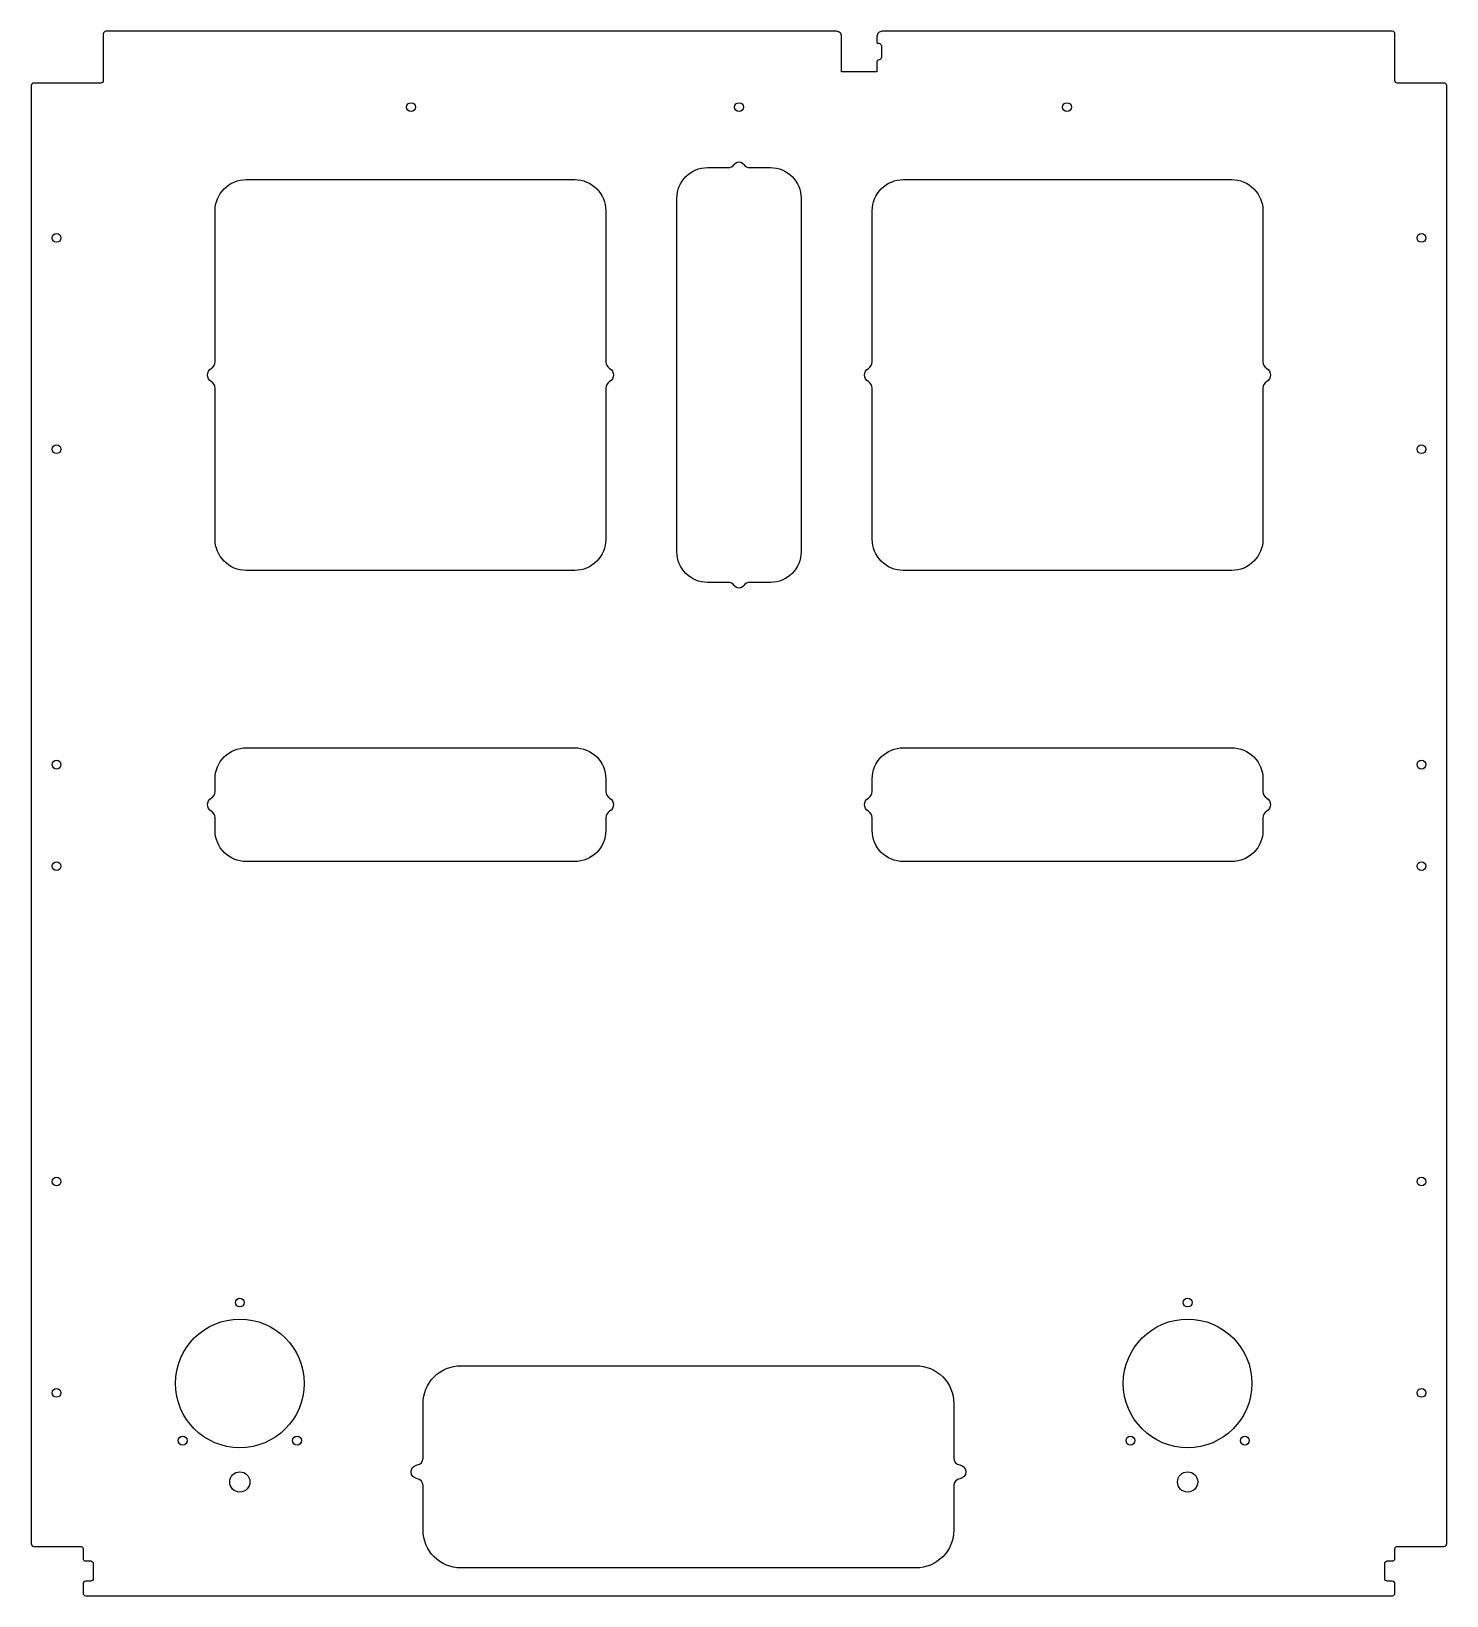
# Model space of a CAD drawing. Header units: millimetres. Extents: x -280 to 280, y 1 to 620.
import ezdxf

# ---------------------------------------------------------------- set-up
doc = ezdxf.new("R2010")
doc.units = ezdxf.units.MM
doc.layers.get('0').update_dxf_attribs({"linetype": 'CONTINUOUS'})

msp = doc.modelspace()

# ---------------------------------------------------------------- linework, layer by layer
for points in [[(259.5, 5.75, 0.414214), (258.5, 6.75), (256.5, 6.75, -0.414214), (255.5, 7.75), (255.5, 13.75, -0.414214), (256.5, 14.75), (258.5, 14.75, 0.414214), (259.5, 15.75), (259.5, 19.5, -0.414214), (260.5, 20.5), (279, 20.5, 0.414214), (280, 21.5), (280, 598.5, 0.414214), (279, 599.5), (260.5, 599.5, -0.414214), (259.5, 600.5), (259.5, 619, 0.414214), (258.5, 620), (56.58, 620, 0.414214), (54.58, 618), (54.58, 615.64, 0.10048), (54.66, 615.25), (55.33, 615.25, -0.414214), (56.33, 614.25), (56.33, 609.73, -0.377964), (55.46, 608.74, 0.377964), (54.58, 607.75), (54.58, 604), (40.58, 604), (40.58, 618, 0.414214), (38.58, 620), (-250.5, 620, 0.414214), (-251.5, 619), (-251.5, 600.5, -0.414214), (-252.5, 599.5), (-279, 599.5, 0.414214), (-280, 598.5), (-280, 21.5, 0.414214), (-279, 20.5), (-260.5, 20.5, -0.414214), (-259.5, 19.5), (-259.5, 15.75, 0.414214), (-258.5, 14.75), (-256.5, 14.75, -0.414214), (-255.5, 13.75), (-255.5, 7.75, -0.414214), (-256.5, 6.75), (-258.5, 6.75, 0.414214), (-259.5, 5.75), (-259.5, 2, 0.414214), (-258.5, 1), (258.5, 1, 0.414214), (259.5, 2)], [(-4.31, 566.04, 0.245393), (-1.85, 567.33, -0.522233), (1.85, 567.33, 0.245393), (4.31, 566.04), (12.5, 566.04, -0.414214), (24.54, 554), (24.54, 414, -0.414214), (12.5, 401.96), (4.31, 401.96, 0.245393), (1.85, 400.67, -0.522233), (-1.85, 400.67, 0.245393), (-4.31, 401.96), (-12.5, 401.96, -0.414214), (-24.54, 414), (-24.54, 554, -0.414214), (-12.5, 566.04)], [(-52.7, 489.2, 0.267949), (-51.2, 486.6, -0.57735), (-51.2, 481.4, 0.267949), (-52.7, 478.8), (-52.7, 419, -0.414214), (-65, 406.7), (-195, 406.7, -0.414214), (-207.3, 419), (-207.3, 478.8, 0.267949), (-208.8, 481.4, -0.57735), (-208.8, 486.6, 0.267949), (-207.3, 489.2), (-207.3, 549, -0.414214), (-195, 561.3), (-65, 561.3, -0.414214), (-52.7, 549)], [(207.3, 489.2, 0.267949), (208.8, 486.6, -0.57735), (208.8, 481.4, 0.267949), (207.3, 478.8), (207.3, 419, -0.414214), (195, 406.7), (65, 406.7, -0.414214), (52.7, 419), (52.7, 478.8, 0.267949), (51.2, 481.4, -0.57735), (51.2, 486.6, 0.267949), (52.7, 489.2), (52.7, 549, -0.414214), (65, 561.3), (195, 561.3, -0.414214), (207.3, 549)], [(-51.2, 311.4, 0.267949), (-52.7, 308.8), (-52.7, 303.8, -0.414214), (-65, 291.5), (-195, 291.5, -0.414214), (-207.3, 303.8), (-207.3, 308.8, 0.267949), (-208.8, 311.4, -0.57735), (-208.8, 316.6, 0.267949), (-207.3, 319.2), (-207.3, 324.2, -0.414214), (-195, 336.5), (-65, 336.5, -0.414214), (-52.7, 324.2), (-52.7, 319.2, 0.267949), (-51.2, 316.6, -0.57735)], [(208.8, 311.4, 0.267949), (207.3, 308.8), (207.3, 303.8, -0.414214), (195, 291.5), (65, 291.5, -0.414214), (52.7, 303.8), (52.7, 308.8, 0.267949), (51.2, 311.4, -0.57735), (51.2, 316.6, 0.267949), (52.7, 319.2), (52.7, 324.2, -0.414214), (65, 336.5), (195, 336.5, -0.414214), (207.3, 324.2), (207.3, 319.2, 0.267949), (208.8, 316.6, -0.57735)], [(-127.37, 52.72, 0.374693), (-125, 55.45), (-125, 77, -0.414214), (-110, 92), (70, 92, -0.414214), (85, 77), (85, 55.45, 0.374693), (87.37, 52.72, -0.87178), (87.37, 47.28, 0.374693), (85, 44.55), (85, 27, -0.414214), (70, 12), (-110, 12, -0.414214), (-125, 27), (-125, 44.55, 0.374693), (-127.37, 47.28, -0.87178)]]:
    msp.add_lwpolyline(points, format="xyb", close=True)
for centre, radius in [((-129.75, 590), 1.75), ((0, 590), 1.75), ((129.75, 590), 1.75), ((-270, 538.25), 1.75), ((270, 538.25), 1.75), ((-270, 454.63), 1.75), ((270, 454.63), 1.75), ((-270, 329.85), 1.75), ((270, 329.85), 1.75), ((-270, 289.65), 1.75), ((270, 289.65), 1.75), ((-270, 164.88), 1.75), ((270, 164.88), 1.75), ((-197.5, 117), 1.75), ((177.5, 117), 1.75), ((-197.5, 85), 25.45), ((177.5, 85), 25.45), ((-270, 81.25), 1.75), ((270, 81.25), 1.75), ((-220.13, 62.37), 1.75), ((-174.87, 62.37), 1.75), ((154.87, 62.37), 1.75), ((200.13, 62.37), 1.75), ((-197.5, 46), 4), ((177.5, 46), 4)]:
    msp.add_circle(centre, radius)

doc.saveas('drawing.dxf')
